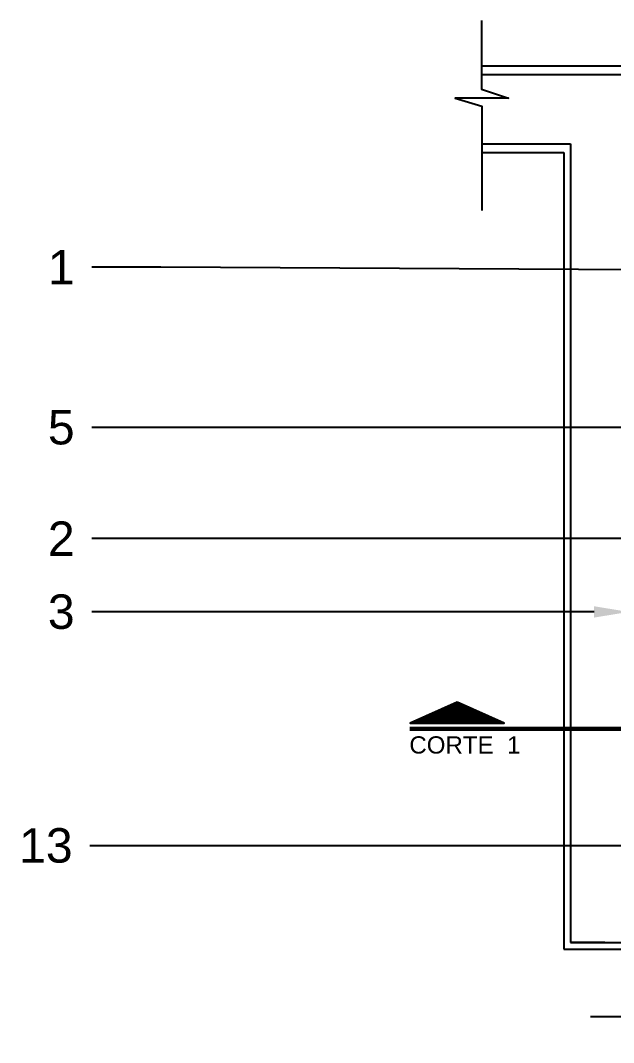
# Model space of a CAD drawing. Header units: metres. Extents: x 198 to 412, y -54 to 17.
# Drawn here: x 249.398 to 250.775, y -37.46 to -35.088 of the extents above; entities that cross this region are included whole.
import ezdxf
from ezdxf import colors
from ezdxf.entities.mleader import LeaderData, LeaderLine
from ezdxf.math import Vec2, Vec3

# ---------------------------------------------------------------- set-up
doc = ezdxf.new("R2010")
doc.units = ezdxf.units.M
doc.header["$LTSCALE"] = 10
for name, color, linetype in [('02', 2, 'Continuous'), ('A-MUROS', 6, 'Continuous'), ('A-Revoques', 1, 'Continuous'), ('A-TEXTOS', 2, 'Continuous'), ('Texto', 3, 'Continuous')]:
    doc.layers.add(name, color=color, linetype=linetype)
doc.layers.add('M-Muro hueco 11', color=131, linetype='Continuous', transparency=0.5)
doc.styles.add('ARIAL', font='arial.ttf')

msp = doc.modelspace()

# ---------------------------------------------------------------- hatches: boundary and pattern name
at = {"layer": 'Texto'}
h = msp.add_hatch(dxfattribs=at)
h.set_pattern_fill('_USER', color=251, scale=0.0025, angle=270, pattern_type=0)
h.set_pattern_definition([(270, (1546.185678, -406.2610301), (0.0025, -5e-19), [])])
h.paths.add_polyline_path([(250.4114, -36.6705), (250.3022, -36.7191), (250.5205, -36.7191)])

# ---------------------------------------------------------------- linework, layer by layer
at = {"layer": '02', "color": 3}
for points in [[(250.4679, -35.0884), (250.4679, -35.2477), (250.5304, -35.2685), (250.4071, -35.2685), (250.4685, -35.287), (250.4685, -35.5294)], [(250.7208, -37.3994), (250.8801, -37.3994), (250.9009, -37.3369), (250.9009, -37.4602), (250.9195, -37.3989), (251.1618, -37.3989)]]:
    msp.add_lwpolyline(points, dxfattribs=at)
at = {"layer": 'A-MUROS', "transparency": 33554687}
for p, q in [((253.0753, -35.2147), (250.4679, -35.2147)), ((250.4685, -35.3747), (250.6745, -35.3747)), ((250.6745, -35.3747), (250.6745, -37.2283)), ((250.6745, -37.2283), (250.8593, -37.2283))]:
    msp.add_line(p, q, dxfattribs=at)
at = {"layer": 'A-Revoques', "transparency": 33554687}
for p, q in [((253.0753, -35.1947), (250.4679, -35.1947)), ((250.4685, -35.3947), (250.6595, -35.3947)), ((250.6595, -35.3947), (250.6595, -37.2433)), ((250.6595, -37.2433), (250.8443, -37.2433))]:
    msp.add_line(p, q, dxfattribs=at)
at = {"layer": 'M-Muro hueco 11', "transparency": 33554687}
msp.add_line((250.7545, -37.2283), (250.6745, -37.2283), dxfattribs=at)
at = {"layer": 'Texto', "color": 251}
msp.add_lwpolyline([(250.4114, -36.6705), (250.3022, -36.7191), (250.5205, -36.7191)], close=True, dxfattribs=at)
at = {"layer": 'Texto', "color": 251, "const_width": 0.01}
msp.add_lwpolyline([(250.3016, -36.7325), (250.8782, -36.7325)], dxfattribs=at)

# ---------------------------------------------------------------- texts
at = {"layer": 'Texto', "insert": (250.3007, -36.7901), "char_height": 0.04, "width": 0.382711, "attachment_point": 7, "style": 'ARIAL'}
msp.add_mtext('CORTE  1', dxfattribs=at)

# ---------------------------------------------------------------- leaders
at = {"layer": 'A-TEXTOS'}
ml = msp.add_multileader_mtext('Standard', dxfattribs=at)
ml.set_content('1', color=256, style='ARIAL')
ml.set_leader_properties(color=1)
ml.build(insert=Vec2(0, 0))
ml.multileader.update_dxf_attribs({"has_text_frame": 1, "arrow_head_size": 0.08, "scale": 0.02})
ctx = ml.context
ctx.base_point, ctx.scale, ctx.char_height, ctx.arrow_head_size, ctx.landing_gap_size, ctx.plane_origin = Vec3(249.4546, -35.6611), 0.02, 0.08, 0.08, 0.04, Vec3(252.301, -35.6611)
ctx.text_align_type = 2
notes = []
notes.append((ctx, [(0, (1, 1, 0), (249.724, -35.6611), (-1, 0), 0.16, [(0, [(251.408, -35.6697)], 0, [])])]))
ctx.mtext.insert, ctx.mtext.alignment, ctx.mtext.flow_direction = Vec3(249.524, -35.6211), 3, 5
ml = msp.add_multileader_mtext('Standard', dxfattribs=at)
ml.set_content('5', color=256, style='ARIAL')
ml.set_leader_properties(color=1)
ml.build(insert=Vec2(0, 0))
ml.multileader.update_dxf_attribs({"has_text_frame": 1, "arrow_head_size": 0.08, "scale": 0.02})
ctx = ml.context
ctx.base_point, ctx.scale, ctx.char_height, ctx.arrow_head_size, ctx.landing_gap_size, ctx.plane_origin = Vec3(249.431, -36.0328), 0.02, 0.08, 0.08, 0.04, Vec3(252.301, -36.0328)
ctx.text_align_type = 2
notes.append((ctx, [(0, (1, 1, 0), (249.724, -36.0328), (-1, 0), 0.16, [(0, [(250.9463, -36.0328)], 0, [])])]))
ctx.mtext.insert, ctx.mtext.alignment, ctx.mtext.flow_direction = Vec3(249.524, -35.9922), 3, 5
ml = msp.add_multileader_mtext('Standard', dxfattribs=at)
ml.set_content('2', color=256, style='ARIAL')
ml.set_leader_properties(color=1)
ml.build(insert=Vec2(0, 0))
ml.multileader.update_dxf_attribs({"has_text_frame": 1, "arrow_head_size": 0.08, "scale": 0.02})
ctx = ml.context
ctx.base_point, ctx.scale, ctx.char_height, ctx.arrow_head_size, ctx.landing_gap_size, ctx.plane_origin = Vec3(249.4311, -36.2909), 0.02, 0.08, 0.08, 0.04, Vec3(252.301, -36.2909)
ctx.text_align_type = 2
notes.append((ctx, [(0, (1, 1, 0), (249.724, -36.2909), (-1, 0), 0.16, [(0, [(250.957, -36.2909)], 0, [])])]))
ctx.mtext.insert, ctx.mtext.alignment, ctx.mtext.flow_direction = Vec3(249.524, -36.2509), 3, 5
ml = msp.add_multileader_mtext('Standard', dxfattribs=at)
ml.set_content('3', color=256, style='ARIAL')
ml.set_leader_properties(color=1)
ml.build(insert=Vec2(0, 0))
ml.multileader.update_dxf_attribs({"has_text_frame": 1, "arrow_head_size": 0.08, "scale": 0.02})
ctx = ml.context
ctx.base_point, ctx.scale, ctx.char_height, ctx.arrow_head_size, ctx.landing_gap_size, ctx.plane_origin = Vec3(249.4317, -36.4609), 0.02, 0.08, 0.08, 0.04, Vec3(252.301, -36.4609)
ctx.text_align_type = 2
notes.append((ctx, [(0, (1, 1, 0), (249.724, -36.4609), (-1, 0), 0.16, [(0, [(250.8095, -36.4609)], 0, [])])]))
ctx.mtext.insert, ctx.mtext.alignment, ctx.mtext.flow_direction = Vec3(249.524, -36.4202), 3, 5
ml = msp.add_multileader_mtext('Standard', dxfattribs=at)
ml.set_content('13', color=256, style='ARIAL')
ml.set_leader_properties(color=1)
ml.build(insert=Vec2(0, 0))
ml.multileader.update_dxf_attribs({"has_text_frame": 1, "arrow_head_size": 0.08, "scale": 0.02})
ctx = ml.context
ctx.base_point, ctx.scale, ctx.char_height, ctx.arrow_head_size, ctx.landing_gap_size, ctx.plane_origin = Vec3(249.3723, -37.0034), 0.02, 0.08, 0.08, 0.04, Vec3(253.865, -36.8916)
ctx.text_align_type = 2
notes.append((ctx, [(0, (1, 1, 0), (251.1587, -37.0034), (-1, 0), 1.5993, [(0, [(251.7821, -36.6831)], 0, [])])]))
ctx.mtext.insert, ctx.mtext.alignment, ctx.mtext.flow_direction = Vec3(249.5194, -36.9627), 3, 5
for ctx, leaders in notes:
    for number, flags, end, landing, length, lines in leaders:
        leader = LeaderData()
        leader.index, (leader.has_last_leader_line, leader.has_dogleg_vector, leader.attachment_direction) = number, flags
        leader.last_leader_point, leader.dogleg_vector, leader.dogleg_length = Vec3(end), Vec3(landing), length
        for number, points, colour, breaks in lines:
            line = LeaderLine()
            line.index, line.vertices, line.color, line.breaks = number, Vec3.list(points), colors.encode_raw_color(colour), breaks
            leader.lines.append(line)
        ctx.leaders.append(leader)

doc.saveas('drawing.dxf')
